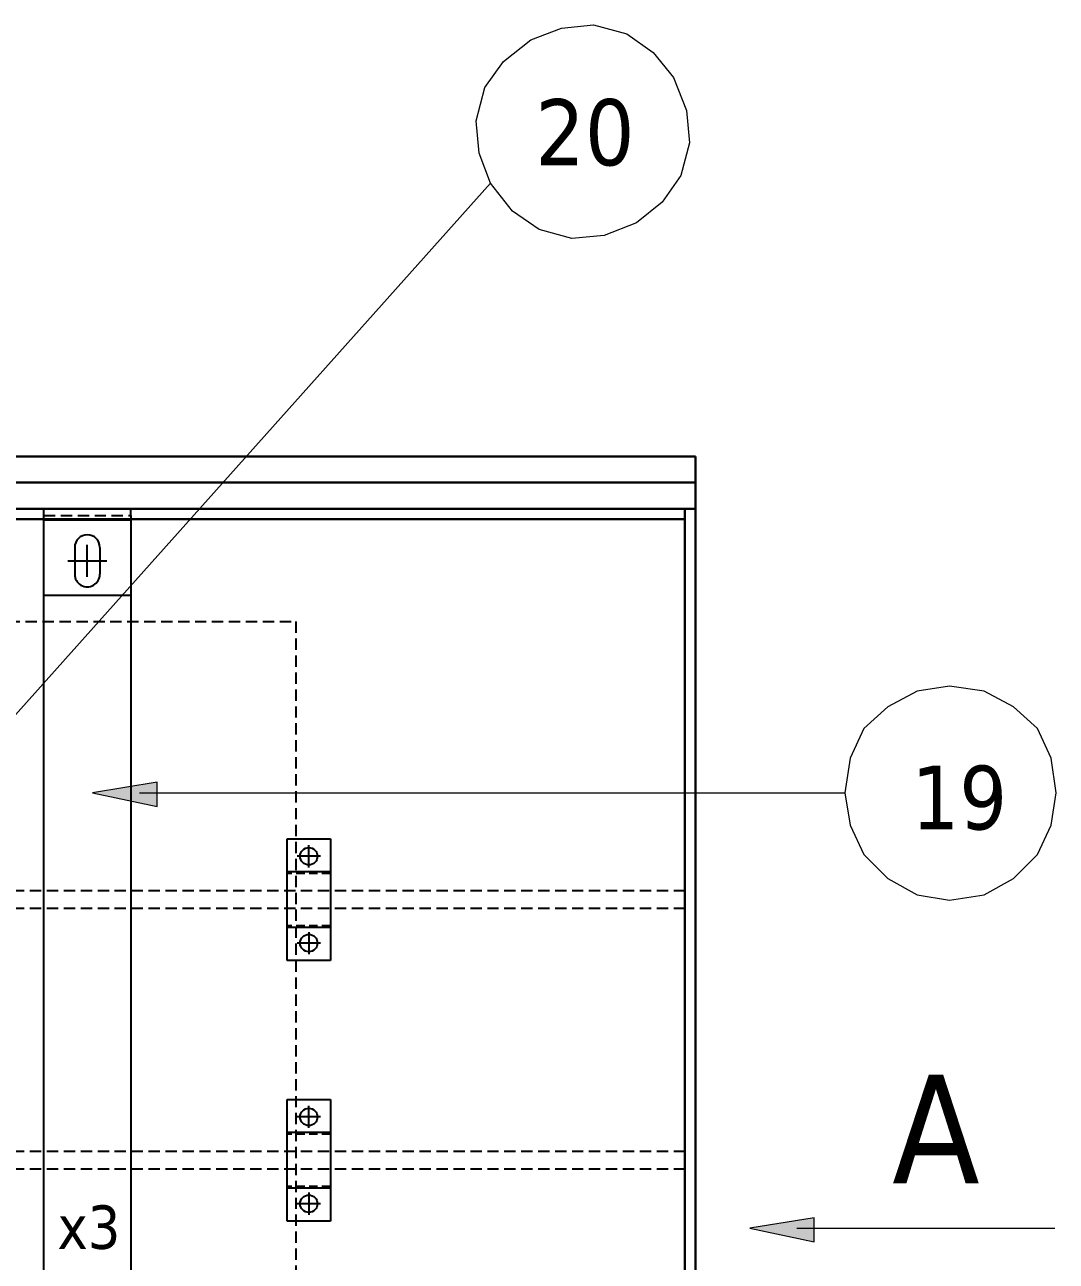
# Model space of a CAD drawing. Header units: millimetres. Extents: x 88585 to 99951, y -167251 to -159927.
# Drawn here: x 91431 to 92024, y -161518 to -160806 of the extents above; entities that cross this region are included whole.
import ezdxf

# ---------------------------------------------------------------- set-up
doc = ezdxf.new("R2010")
doc.units = ezdxf.units.MM
doc.header["$LTSCALE"] = 13
for name, pattern in [('CENTER', [50.8, 31.75, -6.35, 6.35, -6.35]), ('DASHED', [0.75, 0.5, -0.25]), ('HIDDEN', [9.525, 6.35, -3.175])]:
    doc.linetypes.add(name, pattern=pattern)
doc.layers.get('0').update_dxf_attribs({"color": 1, "linetype": 'CENTER'})
for name, color, linetype in [('1', 4, 'Continuous'), ('3', 6, 'HIDDEN'), ('3中心线层', 1, 'CENTER'), ('4虚线层', 6, 'DASHED'), ('粗实线', 4, 'Continuous')]:
    doc.layers.add(name, color=color, linetype=linetype)
doc.layers.add('标注、文本', color=3, linetype='Continuous', lineweight=25)
doc.layers.add('铁心', color=3, linetype='Continuous', lineweight=0)
doc.styles.add('Tahoma$001', font='tahoma.ttf', dxfattribs={"height": 2.159784})
doc.styles.add('Tahoma_txtstyle_38.05_0_0', font='tahoma.ttf')

# ---------------------------------------------------------------- blocks, each defined once
blk = doc.blocks.new('A$C7FBB5A69')
at = {"layer": '1'}
for p, q in [((0, 0), (0, 70)), ((0, 70), (25, 70)), ((25, 70), (25, 0)), ((25, 50.95), (0, 50.95)), ((25, 19.05), (0, 19.05)), ((25, 0), (0, 0))]:
    blk.add_line(p, q, dxfattribs=at)
for centre in [(12.5, 60), (12.5, 10)]:
    blk.add_circle(centre, 5, dxfattribs=at)
at = {"layer": '3', "ltscale": 0.06}
for p, q in [((25, 50), (0, 50)), ((25, 20), (0, 20))]:
    blk.add_line(p, q, dxfattribs=at)
at = {"layer": '3中心线层'}
for p, q in [((12.5, 53.61), (12.5, 66.39)), ((19.3, 60), (5.7, 60)), ((12.5, 16.39), (12.5, 3.61)), ((19.3, 10), (5.7, 10))]:
    blk.add_line(p, q, dxfattribs=at)
blk = doc.blocks.new('A$C14EE7FD3')
at = {"color": 1, "linetype": 'CENTER', "ltscale": 0.8}
for p, q in [((30, 13.84), (30, 36.16)), ((39.21, 25), (20.79, 25))]:
    blk.add_line(p, q, dxfattribs=at)
at = {"layer": '1'}
for p, q in [((4, 50), (0, 50)), ((0, 50), (0, 0)), ((4, 50), (50, 50)), ((50, 50), (50, 0)), ((22.25, 32.25), (37.75, 32.25)), ((22.25, 17.75), (37.75, 17.75)), ((4, 0), (0, 0)), ((50, 0), (4, 0))]:
    blk.add_line(p, q, dxfattribs=at)
for centre, start, end in [((22.25, 25), 90, 270), ((37.75, 25), 270, 90)]:
    blk.add_arc(centre, 7.25, start, end, dxfattribs=at)
at = {"layer": '4虚线层'}
blk.add_line((4, 0), (4, 50), dxfattribs=at)

msp = doc.modelspace()

# ---------------------------------------------------------------- hatches: boundary and pattern name
at = {"layer": '铁心'}
for points in [[(91506.715, -161242.277), (91506.715, -161256.131), (91469.669, -161248.301)], [(91506.715, -161256.131), (91469.669, -161248.301), (91506.715, -161242.277)], [(91884.893, -161492.92), (91884.893, -161506.775), (91847.847, -161498.944)], [(91884.893, -161506.775), (91847.847, -161498.944), (91884.893, -161492.92)]]:
    msp.add_hatch(color=256, dxfattribs=at).paths.add_polyline_path(points)

# ---------------------------------------------------------------- linework, layer by layer
at = {"layer": '4虚线层'}
for p, q in [((90046.59, -161149.832), (91586.59, -161149.832)), ((91586.59, -161149.832), (91586.59, -163037.832)), ((91810.59, -161304.832), (91020.938, -161304.832)), ((91810.59, -161314.832), (91030.938, -161314.832)), ((91810.59, -161454.832), (91274.443, -161454.832)), ((91810.59, -161464.832), (91284.443, -161464.832))]:
    msp.add_line(p, q, dxfattribs=at)
at = {"layer": '标注、文本', "color": 4, "lineweight": 30}
for p, q in [((91810.59, -163041.832), (91810.59, -161084.834)), ((91816.59, -163047.832), (91816.59, -161084.834))]:
    msp.add_line(p, q, dxfattribs=at)
at = {"layer": '标注、文本', "color": 2}
msp.add_lwpolyline([(91491.59, -161091.334), (91491.59, -161639.833), (91441.59, -161639.833), (91441.59, -161091.334)], close=True, dxfattribs=at)
at = {"layer": '粗实线', "lineweight": 30}
for p, q in [((91816.59, -161054.834), (89816.59, -161054.834)), ((91816.59, -161084.834), (91816.59, -161054.834)), ((91816.59, -161069.834), (89816.59, -161069.834)), ((91816.59, -161084.834), (89816.59, -161084.834)), ((91810.59, -161090.834), (89822.59, -161090.834))]:
    msp.add_line(p, q, dxfattribs=at)
at = {"layer": '铁心'}
for p, q in [((91944.18, -161189.881), (91927.314, -161198.916)), ((91962.854, -161186.869), (91944.18, -161189.881)), ((91982.732, -161189.881), (91962.854, -161186.869)), ((91999.599, -161198.916), (91982.732, -161189.881)), ((91927.314, -161198.916), (91913.459, -161211.265)), ((92013.453, -161211.265), (91999.599, -161198.916)), ((91913.459, -161211.265), (91905.628, -161228.433)), ((92021.284, -161228.433), (92013.453, -161211.265)), ((91905.628, -161228.433), (91902.616, -161248.311)), ((92024.296, -161248.311), (92021.284, -161228.433)), ((91902.616, -161248.311), (91905.628, -161266.985)), ((92021.284, -161266.985), (92024.296, -161248.311)), ((91905.628, -161266.985), (91913.459, -161283.851)), ((92013.453, -161283.851), (92021.284, -161266.985)), ((91913.459, -161283.851), (91927.314, -161297.706)), ((91999.599, -161297.706), (92013.453, -161283.851)), ((91927.314, -161297.706), (91944.18, -161307.043)), ((91982.732, -161307.043), (91999.599, -161297.706)), ((91944.18, -161307.043), (91962.854, -161310.055)), ((91962.854, -161310.055), (91982.732, -161307.043))]:
    msp.add_line(p, q, dxfattribs=at)
for points in [[(91273.643, -161372.764), (91698.686, -160897.589), (91692.108, -160880.172), (91690.456, -160861.65), (91695.377, -160842.463), (91706.219, -160827.509), (91721.928, -160814.962), (91739.606, -160808.233), (91757.977, -160806.321), (91777.054, -160811.653), (91792.269, -160822.344), (91804.063, -160836.749), (91811.545, -160855.731), (91813.196, -160874.254), (91808.125, -160893.179), (91797.434, -160908.394), (91782.768, -160920.339), (91764.047, -160927.67), (91745.525, -160929.322), (91726.599, -160924.251), (91711.384, -160913.559), (91698.686, -160897.589)], [(91496.715, -161248.311), (91902.616, -161248.311), (91902.616, -161248.311)], [(91874.893, -161498.955), (92023.395, -161498.955), (92023.395, -161498.955)]]:
    msp.add_lwpolyline(points, dxfattribs=at)
for points in [[(91506.715, -161242.277), (91469.669, -161248.301), (91506.715, -161256.131)], [(91884.893, -161492.92), (91847.847, -161498.944), (91884.893, -161506.775)]]:
    msp.add_lwpolyline(points, close=True, dxfattribs=at)

# ---------------------------------------------------------------- block references
at = {"layer": '标注、文本', "rotation": 270}
msp.add_blockref('A$C14EE7FD3', (91441.59, -161084.834), dxfattribs=at)
at = {"layer": '标注、文本'}
for p in [(91581.59, -161344.832), (91581.59, -161494.832)]:
    msp.add_blockref('A$C7FBB5A69', p, dxfattribs=at)

# ---------------------------------------------------------------- texts
at = {"layer": '标注、文本', "style": 'Tahoma$001'}
msp.add_text('x3', height=25, dxfattribs=at).set_placement((91449.416, -161510.776))
at = {"layer": '铁心'}
for s, height, style, p in [('20', 38.0523, 'Tahoma_txtstyle_38.05_0_0', (91724.436, -160887.192)), ('19', 36.6818, 'Tahoma$001', (91940.967, -161269.394)), ('A', 62.49, 'Tahoma$001', (91929.835, -161472.986))]:
    msp.add_text(s, height=height, dxfattribs=dict(at, style=style)).set_placement(p)

doc.saveas('drawing.dxf')
